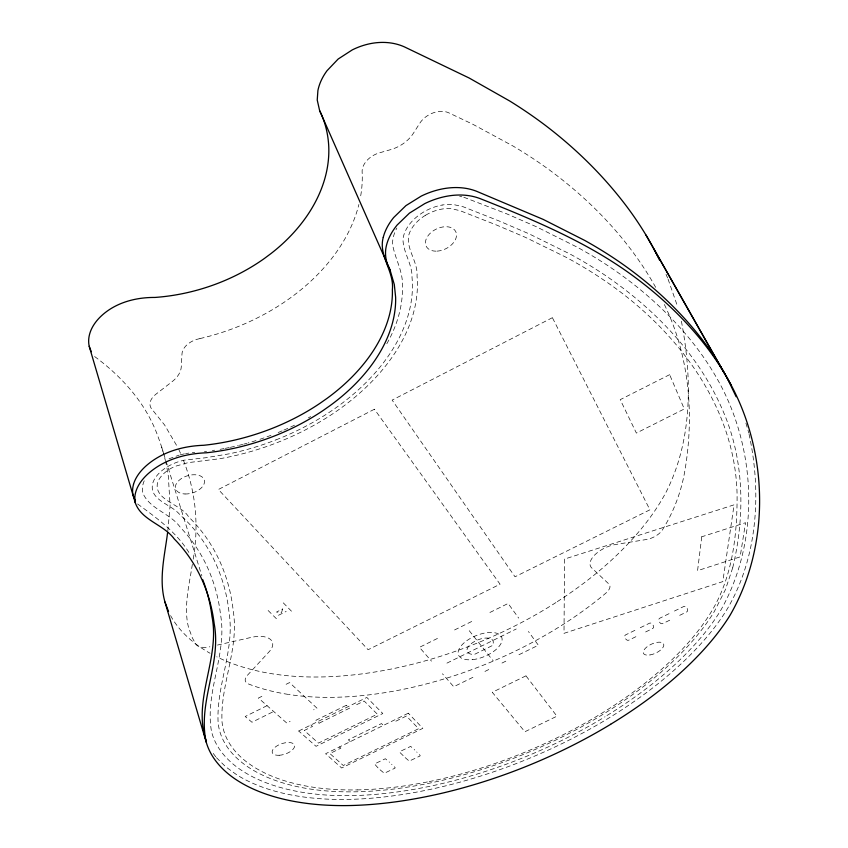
<?xml version="1.0" encoding="UTF-8"?>
<svg xmlns="http://www.w3.org/2000/svg" width="848" height="848" viewBox="0 0 848 848"><rect width="100%" height="100%" fill="white"/><g stroke="black" fill="none" stroke-linecap="round" stroke-linejoin="round"><path stroke-width="0.64" stroke-dasharray="4.24 3.18" d="M167.787 531.251L170.098 505.631L168.349 476.438A568.891 317.64 -4.9 0 0 165.646 461.778M192.348 564.355C189.602 582.587 184.885 601.062 187.058 619.644A204.22 109.18 -21.2 0 0 188.722 628.05L192.358 637.876L195.782 644.162A15.158 7.95 -17.5 0 0 209.869 646.78M193.217 559.15C196.376 541.088 196.842 522.569 194.658 504.359A598.709 326.554 -5.4 0 0 184.949 464.301L183.051 459.319M732.704 567.831C744.873 517.195 744.555 462.319 724.192 413.782C700.628 356.722 656.437 310.336 605.981 275.854A788.354 412.054 -13.6 0 0 569.973 254.008L529.141 233.868L499.557 221.158L463.262 206.795L453.309 204.506A36.761 24.507 -26.3 0 0 442.168 205.046M732.693 567.853L725.443 589.593L714.26 611.62A262.318 126.988 -22.6 0 1 705.377 624.891A270.056 131.037 -22.5 0 1 694.989 638.088A275.621 133.973 -22.4 0 1 665.648 668.097A274.095 133.157 -22.4 0 1 656.098 676.386A272.876 132.5 -22.4 0 1 624.732 700.183A277.105 134.8 -22.4 0 1 601.9 715.002A274.71 133.496 -22.4 0 1 466.813 773.97A272.113 132.076 -22.4 0 1 439.985 780.881A274.296 133.263 -22.4 0 1 426.661 783.722A275.335 133.846 -22.4 0 1 355.874 791.809A264.989 128.313 -22.3 0 1 337.833 791.629A268.593 130.21 -22.3 0 1 320.565 790.368A273.978 133.051 -22.4 0 1 309.541 788.926A278.367 135.351 -22.5 0 1 298.952 787.008A282.797 137.673 -22.5 0 1 283.932 783.234A288.892 140.842 -22.6 0 1 257.357 772.528A286.974 139.867 -22.6 0 1 249.651 768.023C236.009 759.342 223.904 746.696 219.611 730.743A212.36 102.915 -21.3 0 1 218.127 722.772C216.049 685.428 235.182 649.706 228.981 612.065A629.714 313.94 -7.4 0 0 219.982 573.82C211.735 551.274 197.976 530.731 179.956 514.831C171.784 504.168 148.601 500.352 152.704 483.328A34.429 20.596 -17.1 0 1 163.145 469.654A35.139 21.009 -17.1 0 1 172.854 463.909A32.521 19.472 -17.1 0 1 184.811 460.082L205.566 457.761L229.352 453.797A196.672 130.762 -18.7 0 0 275.918 439.9M278.515 615.277L286.168 611.429M261.862 696.346L258.439 698.052L286.794 723.068L290.111 721.425M286.115 684.294L289.55 682.587L316.972 708.165L313.643 709.808M267.056 705.663L245.189 716.507L251.941 722.242L273.66 711.483M437.441 638.438L419.442 647.342L431.462 661.143M454.592 629.947L472.675 621.001M489.921 612.468L508.111 603.469L518.711 618.107M346.175 705.356L315.869 720.291L319.049 723.206M298.74 730.976L366.813 697.438L382.787 713.518L316.039 746.325L298.772 731.071M319.219 723.121L349.408 708.239L346.344 705.271M446.938 663.125L516.209 629.004M472.919 677.319L453.722 686.732L442.455 673.778M484.95 671.415L489.678 669.093M502.005 663.051L506.744 660.719M518.965 654.73L538.363 645.222L528.421 631.495M634.887 630.35L625.442 634.961C623.068 635.82 626.439 641.533 628.665 640.229L638.056 635.65M640.272 627.721L649.738 623.1C651.985 621.785 655.197 627.541 652.822 628.453L643.409 633.043M669.04 613.676L659.543 618.319C657.242 619.072 660.168 625.008 662.564 623.693L671.998 619.093M674.446 611.037L683.965 606.394C686.233 605.069 689.127 610.899 686.912 611.821L677.382 616.475M169.049 458.789L179.182 455.1M270.957 435.342L264.767 437.642A186.74 124.158 -18.7 0 1 258.513 439.762M239.39 445.253L242.676 444.426M180.253 454.846L184.546 453.828M230.349 447.331L238.299 445.529M217.459 645.063L251.612 637.314A22.355 11.512 -18.3 0 1 270.258 639.265A22.355 11.512 -18.3 0 1 269.229 651.646L247.393 675.315A14.405 7.229 -18.4 0 0 248.644 684.05L252.799 685.597A271.869 145.962 -22.6 0 0 267.576 690.134A267.629 143.513 -22.5 0 0 277.974 692.551A263.431 141.086 -22.4 0 0 288.786 694.48M199.927 338.606L199.216 338.755A18.688 12.264 -17.8 0 0 181.991 353.87L181.271 366.834A28.355 18.476 -16.3 0 1 172.102 381.674L155.873 394.256A18.285 11.639 -16.7 0 0 152.068 409.393L164.586 424.986L177.762 447.405M220.109 449.334L224.01 448.581M225.314 448.338L229.214 447.585M185.627 453.648L188.871 453.086M212.329 450.521L214.629 450.203M204.442 451.571L206.583 451.337M192.305 452.652L194.807 452.44M459.701 196.482L461.831 196.778M463.803 197.234L506.373 213.685L536.127 226.639L577.265 247.203A799.335 418.287 -13.5 0 1 613.623 269.537C643.653 290.313 671.022 315.096 693.643 343.811A948.912 478.261 -11.8 0 1 719.56 383.137C756.904 451.973 759.67 541.936 720.546 610.677A270.258 130.899 -22.6 0 1 711.355 624.329A278.017 134.959 -22.5 0 1 700.639 637.876A283.614 137.927 -22.4 0 1 670.439 668.669A282.077 137.1 -22.4 0 1 660.613 677.17A280.847 136.443 -22.4 0 1 628.389 701.572A285.108 138.765 -22.4 0 1 604.963 716.751M310.909 724.976L312.509 726.429L304.262 730.488L318.413 743.113L377.328 714.164L364.131 700.989L355.81 705.091L354.294 703.596M339.486 746.929L340.854 748.18L329.893 753.554L343.292 765.5L418.636 728.686L406.404 716.019L395.518 721.362L394.256 720.079M350.298 741.629L348.348 739.827L381.505 723.567L383.02 725.072M378.028 767.896L374.519 763.953L385.363 758.737L389.561 762.278M380.084 769.814L384.282 773.27L394.935 768.182L395.168 767.62L391.596 764.218M403.182 755.642L399.641 752.187L399.853 751.582L410.676 746.388L414.757 750.003M405.174 757.603L409.245 761.122L419.94 756.013L420.184 755.441L416.728 751.975M137.599 503.977C157.293 518.414 177.9 533.169 190.355 554.91M268.127 610.507L278.6 620.906M283.296 602.864L293.609 613.369M94.626 356.542C122.578 377.084 146.619 404.104 158.258 437.314A568.891 317.64 -4.9 0 1 165.371 460.559M216.441 757.667L225.769 766.857L236.825 774.86A303.033 147.859 -22.6 0 0 245.03 779.556A304.973 148.835 -22.6 0 0 273.226 790.665A298.814 145.623 -22.5 0 0 289.147 794.544A294.362 143.28 -22.5 0 0 300.351 796.516A289.942 140.948 -22.4 0 0 312.011 797.989A284.525 138.065 -22.3 0 0 330.275 799.251A280.858 136.125 -22.3 0 0 349.365 799.378A291.33 141.754 -22.4 0 0 423.873 790.707A290.27 141.171 -22.4 0 0 437.886 787.718A288.044 139.952 -22.4 0 0 466.082 780.446A290.694 141.393 -22.4 0 0 608.048 718.521A293.122 142.74 -22.4 0 0 632.036 702.95A288.829 140.386 -22.4 0 0 665.118 677.955A290.069 141.054 -22.4 0 0 675.199 669.242A291.617 141.892 -22.4 0 0 706.267 637.664A285.999 138.902 -22.5 0 0 717.313 623.757A278.218 134.821 -22.6 0 0 726.81 609.723C757.794 557.698 761.705 492.412 749.081 434.293M215.774 756.829L211.947 751.71M469.251 630.7L493.271 660.963M655.663 287.334C629.534 240.525 591.703 200.965 548.624 169.388A751.943 430.36 -12.4 0 0 512.998 146.015L472.877 124.296L448.846 112.858A20.299 14.384 -28.6 0 0 419.749 123.289L413.421 133.231A30.994 22.355 -27.1 0 1 390.663 149.63L379.459 152.841A20.002 14.14 -25.9 0 0 362.138 172.356L362.17 172.716A186.295 134.662 -18 0 1 362.096 183.656A186.761 135.002 -18 0 1 360.464 197.171M170.596 615.606C177.041 627.541 186.772 637.41 197.669 645.349A287.801 159.117 -22.6 0 0 205.767 650.745A289.634 160.166 -22.7 0 0 210.05 653.246M664.366 304.517C690.071 357.209 694.682 418.223 684.029 475.368C680.149 494.681 672.856 513.305 662.362 529.989A14.215 7.049 -26 0 1 646.483 539.498L615.521 544.511A21.264 10.505 -25.1 0 0 594.925 554.772A21.264 10.505 -25.1 0 0 591.734 567.948L608.917 584.028A13.695 6.614 -24.6 0 1 605.864 593.134L603.924 594.766A263.792 141.351 -22.4 0 1 583.594 610.518A266.42 142.92 -22.4 0 1 561.758 625.305A264.131 141.552 -22.4 0 1 431.388 682.587A261.64 140.068 -22.4 0 1 405.333 688.894A263.728 141.309 -22.4 0 1 392.37 691.396A264.724 141.913 -22.4 0 1 323.342 697.321A254.813 136.093 -22.3 0 1 305.693 696.452A258.269 138.097 -22.3 0 1 288.786 694.48M178.737 449.376L180.984 454.337M666.04 274.36L667.62 277.943M668.076 279.151L677.669 306.775M161.661 447.119L163.24 452.164M163.632 453.426L165.604 459.733M165.996 460.994L201.856 575.792M745.922 423.12L748.805 433.052M681.4 321.222C692.169 377.498 692.71 439.794 666.146 492.01A264.353 145.209 -22.6 0 1 657.656 506.5A271.71 149.566 -22.5 0 1 647.628 520.789A277.01 152.757 -22.4 0 1 618.987 553.013A275.547 151.856 -22.4 0 1 609.595 561.853A274.381 151.145 -22.4 0 1 578.59 587.017A278.43 153.647 -22.4 0 1 555.917 602.525M200.011 338.553A186.624 134.896 -18 0 0 326.469 264.915A186.761 135.002 -18 0 0 358.884 204.485M425.664 215.18A32.606 21.719 -26.3 0 1 441.723 209.106A31.387 20.924 -26.3 0 1 451.189 208.64L460.019 210.675L496.165 224.868L525.665 237.461L566.337 257.4A782.895 408.959 -13.6 0 1 602.175 278.992C674.51 327.18 735.523 404.909 737.092 495.031C737.241 535.088 732.534 577.276 711.112 612.097A258.343 125.038 -22.6 0 1 702.377 625.177A266.071 129.076 -22.5 0 1 692.159 638.194A271.625 132.002 -22.4 0 1 663.253 667.811A270.109 131.186 -22.4 0 1 653.829 675.994A268.89 130.539 -22.4 0 1 622.888 699.494A273.109 132.818 -22.4 0 1 600.363 714.122A270.724 131.525 -22.4 0 1 466.994 772.348A268.138 130.115 -22.4 0 1 440.515 779.153A270.311 131.292 -22.4 0 1 427.36 781.962M425.622 215.201A32.637 21.741 -26.3 0 0 417.99 220.925A32.606 21.719 -26.3 0 0 408.694 235.415C406.203 249.492 418.053 261.735 417.046 276.109A202.396 134.609 -18.7 0 1 219.685 458.747L188.023 462.658L174.752 466.442A30.104 18.009 -17.1 0 0 166.431 471.361A29.489 17.638 -17.1 0 0 157.484 483.053C153.87 500.203 181.387 504.263 188.595 516.845C204.559 532.3 216.738 551.518 224.307 572.379A635.353 316.876 -7.3 0 1 233.221 610.963C239.327 648.656 220.151 684.357 222.017 721.733A207.421 100.499 -21.3 0 0 224.593 733.287C229.554 747.332 240.546 758.388 252.863 766.316A282.956 137.885 -22.6 0 0 260.442 770.768A284.875 138.849 -22.6 0 0 286.603 781.379A278.791 135.691 -22.5 0 0 301.411 785.11A274.37 133.38 -22.5 0 0 311.852 787.018A269.993 131.08 -22.4 0 0 322.706 788.449A264.618 128.249 -22.3 0 0 339.73 789.711A261.025 126.363 -22.3 0 0 357.527 789.901M427.371 781.941A271.349 131.875 -22.4 0 1 357.517 789.912M555.959 602.557A276.141 152.227 -22.4 0 1 420.385 662.182A273.65 150.69 -22.4 0 1 393.228 668.648A275.738 151.983 -22.4 0 1 379.713 671.203A276.734 152.608 -22.4 0 1 307.601 676.927A266.855 146.609 -22.3 0 1 289.073 675.867A270.311 148.676 -22.4 0 1 271.307 673.641A275.441 151.75 -22.4 0 1 259.944 671.51A279.617 154.241 -22.5 0 1 249.005 668.86A283.826 156.742 -22.6 0 1 233.454 663.952A289.634 160.166 -22.7 0 1 216.717 656.787M144.224 480.837A44.34 26.532 -17.1 0 0 143.121 483.879A45.071 26.966 -17.1 0 0 142.676 492.656C149.216 509.118 170.427 513.125 180.391 527.456C193.98 541.49 204.453 558.429 211.332 576.693A618.457 308.11 -7.4 0 1 220.469 614.27C227.656 653.829 204.718 691.83 211.428 731.082C215.466 748.424 228.504 762.204 243.228 771.447A294.998 143.853 -22.6 0 0 251.188 776.047A296.927 144.838 -22.6 0 0 278.568 786.955A290.8 141.648 -22.5 0 0 294.033 790.781A286.359 139.316 -22.5 0 0 304.941 792.732A281.96 136.994 -22.4 0 0 316.283 794.184A276.554 134.132 -22.3 0 0 334.038 795.445A272.918 132.214 -22.3 0 0 352.62 795.604A283.327 137.789 -22.4 0 0 425.272 787.22A282.278 137.206 -22.4 0 0 438.935 784.305A280.073 136.009 -22.4 0 0 466.442 777.224A282.691 137.44 -22.4 0 0 605.006 716.772M256.001 440.578A186.74 124.158 -18.7 0 1 248.157 442.921M247.033 443.239A186.74 124.158 -18.7 0 1 243.768 444.14M294.489 425.177A184.429 122.494 -18.7 0 1 283.073 430.455M282.066 430.89A184.429 122.494 -18.7 0 1 275.6 433.572M310.644 416.569A187.175 124.465 -18.7 0 1 308.375 417.873M386.815 343.769A186.518 123.978 -18.7 0 0 395.783 324.593A185.362 123.193 -18.7 0 0 401.199 304.156A184.652 122.716 -18.8 0 0 402.408 287.175C403.563 271.869 394.861 258.64 392.539 244.16A48.877 32.574 -26.3 0 1 396.853 228.038M275.992 439.858A196.842 130.889 -18.7 0 0 372.389 375.918A196.99 130.984 -18.7 0 0 411.99 295.39A196.588 130.719 -18.7 0 0 412.033 277.572C412.404 264.025 403.139 252.566 402.98 239.39A37.28 24.846 -26.3 0 1 404.369 233.423A37.969 25.302 -26.3 0 1 425.505 210.951A38.171 25.429 -26.3 0 1 442.168 205.046M564.545 559.065L564.005 633.329L722.793 581.611L734.071 504.836L564.545 559.065M701.752 536.784L697.565 570.672L740.124 556.882L745.551 522.707L701.752 536.784M282.596 608.981L281.547 612.563L276.459 612.076L282.596 608.981M374.413 409.234L218.371 489.497L368.106 649.716L500.055 584.208L374.413 409.234M552.387 317.682L392.147 400.108L515.022 576.778L649.928 509.807L552.387 317.682M669.634 374.668L620.227 399.652L636.382 433.074L684.294 408.98L669.634 374.668M491.967 645.763L474.456 654.391A13.971 6.731 -22.4 0 1 468.287 646.717A13.971 6.731 -22.4 0 1 485.915 638.035A13.971 6.731 -22.4 0 1 491.967 645.763M408.291 713.2L325.59 753.745L341.67 767.991L422.823 728.347L408.291 713.2M525.951 675.835L492.275 692.297L524.891 731.739L556.945 716.2L525.951 675.835M279.151 755.271A11.702 5.459 -18.8 0 0 294.489 745.222A11.702 5.459 -18.8 0 0 276.48 746.198A11.702 5.459 -18.8 0 0 279.151 755.271M649.971 654.942A11.109 4.961 -24.8 0 0 663.677 644.141A11.109 4.961 -24.8 0 0 646.929 646.886A11.109 4.961 -24.8 0 0 649.971 654.942M185.044 493.981A14.999 8.946 -17.2 0 0 204.283 479.947A14.999 8.946 -17.2 0 0 180.529 479.162A14.999 8.946 -17.2 0 0 185.044 493.981M437.144 251.125A16.472 10.929 -26.3 0 0 455.938 232.066A16.472 10.929 -26.3 0 0 429.841 233.635A16.472 10.929 -26.3 0 0 437.144 251.125M472.718 659.627A23.341 11.247 -22.4 0 0 501.762 637.41A23.341 11.247 -22.4 0 0 465.87 641.374A23.341 11.247 -22.4 0 0 472.718 659.627"/><path stroke-width="1.27" d="M167.607 532.523C164.766 555.281 158.544 579.142 164.925 601.921L206.244 742.223C211.088 759.108 224.158 772.327 238.786 781.358A303.796 147.234 -22.6 0 0 247.001 786.011A305.736 148.22 -22.6 0 0 275.218 797.003A299.577 145.019 -22.5 0 0 291.15 800.841A295.104 142.676 -22.5 0 0 302.376 802.77A290.673 140.355 -22.4 0 0 314.046 804.211A285.235 137.482 -22.3 0 0 332.331 805.42A281.568 135.553 -22.3 0 0 351.443 805.505A292.062 141.16 -22.4 0 0 426.078 796.675A291.002 140.577 -22.4 0 0 440.112 793.664A288.776 139.358 -22.4 0 0 468.361 786.34A291.426 140.8 -22.4 0 0 610.645 724.309M383.264 237.313C378.166 255.661 394.362 271.18 392.37 289.698A172.833 114.798 -18.8 0 1 391.341 305.704A174.296 115.784 -18.7 0 1 386.349 324.922A175.684 116.738 -18.7 0 1 373.576 350.351A172.833 114.745 -18.8 0 1 367.258 359.393A177.009 117.66 -18.7 0 1 357.368 371.318A172.621 114.586 -18.8 0 1 343.249 385.289A172.579 114.544 -18.8 0 1 327.286 398.189L320.3 403.107A175.292 116.462 -18.7 0 1 306.192 411.958A177.02 117.702 -18.7 0 1 290.843 420.142A172.579 114.522 -18.7 0 1 270.925 428.887C249.365 437.261 226.723 442.889 203.721 445.274C182.935 445.984 161.608 451.984 145.856 466.082A54.23 32.447 -17.1 0 0 133.486 484.441M206.244 742.223C197.372 702.526 221.763 663.645 214.152 623.545A609.224 301.4 -7.5 0 0 204.93 586.784C198.072 569.029 187.705 552.589 174.328 539.021C163.706 524.361 141.425 520.46 135.256 502.737A55.194 32.818 -17.2 0 1 135.744 492.031A54.399 32.351 -17.1 0 1 148.167 473.693C163.993 459.584 185.362 453.563 206.212 452.8C229.278 450.373 251.983 444.712 273.607 436.307A173.172 114.247 -18.8 0 0 293.588 427.54A177.624 117.427 -18.7 0 0 308.99 419.336A175.886 116.187 -18.8 0 0 323.152 410.474L330.158 405.556A173.172 114.268 -18.8 0 0 346.185 392.645A173.215 114.31 -18.8 0 0 360.368 378.674A177.614 117.384 -18.7 0 0 370.311 366.749A173.427 114.48 -18.8 0 0 376.66 357.708A176.289 116.462 -18.7 0 0 389.518 332.299A174.889 115.508 -18.8 0 0 394.564 313.103A173.427 114.533 -18.8 0 0 395.624 297.129L394.299 284.515L389.985 269.781L319.632 110.643L317.237 100.043L317.905 90.535A55.788 41.351 -27.5 0 1 327.021 70.713L338.161 59.031L352.28 49.894A55.385 41.064 -27.5 0 1 367.852 44.191C379.893 41.287 392.921 41.753 404.326 46.841L469.124 77.995L509.669 100.976A761.737 447.967 -11.9 0 1 545.868 125.758C576.343 149.015 603.903 176.14 626.948 206.806A901.223 510.634 -10 0 1 654.084 249.28L731.252 385.299C768.542 455.344 770.026 546.398 729.852 615.616A278.918 134.249 -22.6 0 1 720.302 629.629A286.719 138.319 -22.5 0 1 709.193 643.515A292.348 141.298 -22.4 0 1 678.008 675.05A290.79 140.461 -22.4 0 1 667.885 683.753A289.55 139.793 -22.4 0 1 634.696 708.737A293.864 142.135 -22.4 0 1 610.613 724.287M645.964 235.034L723.63 371.933M135.489 501.189L133.03 495.158A55.025 32.924 -17.1 0 1 133.496 484.441M654.084 249.28L659.627 260.283M91.255 351.708L89.22 346.313A51.664 34.609 -15.9 0 1 89.347 335.204A50.922 34.111 -15.9 0 1 100.541 316.675C114.904 302.789 135.298 297.298 154.877 297.447C176.575 295.91 198.008 291.012 218.286 283.179A161.035 118.9 -17.7 0 0 236.952 274.911A165.159 122.176 -17.7 0 0 251.284 267.046A163.558 120.904 -17.7 0 0 264.406 258.46L270.872 253.647A161.035 118.921 -17.8 0 0 285.596 240.949A161.078 118.974 -17.8 0 0 298.517 227.073A165.148 122.133 -17.7 0 0 307.485 215.159A161.279 119.133 -17.8 0 0 313.145 206.075A163.929 121.179 -17.7 0 0 324.307 180.391A162.636 120.193 -17.8 0 0 328.293 160.823A161.268 119.186 -17.8 0 0 328.632 144.457C327.816 132.744 324.848 121.169 319.632 110.643M389.985 269.781C385.734 262.255 384.303 253.213 386.614 244.839A59.996 39.75 -26.3 0 1 397.118 225.038L409.436 213.134L424.795 203.594A59.572 39.474 -26.3 0 1 441.554 197.393C454.136 194.171 467.778 193.885 480.032 198.58C516.898 213.166 553.659 228.335 588.427 247.489A812.861 423.226 -13.6 0 1 625.135 270.215C655.334 291.277 682.82 316.389 705.441 345.496A963.264 483.127 -11.8 0 1 731.252 385.299M168.529 611.493L164.925 601.921M736.149 396.747L727.531 378.749A960.222 484.632 -11.8 0 0 701.646 338.808C679.004 309.605 651.518 284.387 621.287 263.209A810.37 424.572 -13.5 0 0 584.601 240.366L543.144 219.378L476.343 191.182C464.121 186.465 450.511 186.698 437.95 189.91A59.36 39.57 -26.3 0 0 421.255 196.089L405.959 205.608L393.695 217.512A59.784 39.845 -26.3 0 0 383.254 237.313M206.393 741.544C191.839 700.48 220.438 658.514 211.958 616.475A607.242 302.301 -7.4 0 0 202.683 579.576M89.22 346.313L135.256 502.737"/></g></svg>
